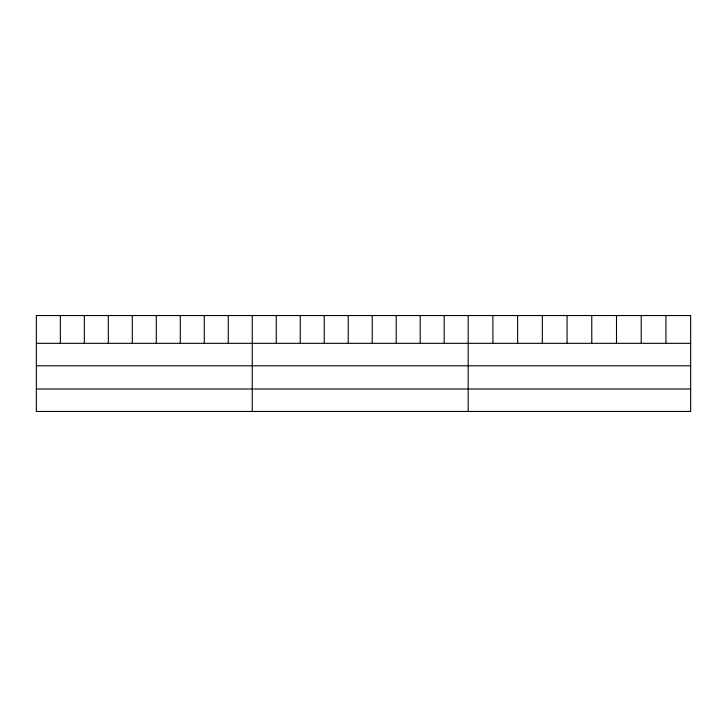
<?xml version="1.0" encoding="UTF-8"?>
<svg xmlns="http://www.w3.org/2000/svg" width="727" height="727" viewBox="0 0 727 727"><rect width="100%" height="100%" fill="white"/><g stroke="black" fill="none" stroke-linecap="round" stroke-linejoin="round"><path stroke-width="1.09" d="M690.65 365.808L690.65 315.536L36.35 315.536L36.35 411.464L690.65 411.464L690.65 365.808L36.35 365.808M36.35 343.326L690.65 343.326M36.35 388.981L690.65 388.981M665.932 315.536L665.932 343.326M641.214 315.536L641.214 343.326M616.496 315.536L616.496 343.326M591.778 315.536L591.778 343.326M567.06 315.536L567.06 343.326M542.342 315.536L542.342 343.326M517.624 315.536L517.624 343.326M492.906 315.536L492.906 343.326M468.188 315.536L468.188 411.464M444.197 315.536L444.197 343.326M420.206 315.536L420.206 343.326M396.215 315.536L396.215 343.326M372.224 315.536L372.224 343.326M348.233 315.536L348.233 343.326M324.242 315.536L324.242 343.326M300.251 315.536L300.251 343.326M276.26 315.536L276.26 343.326M252.269 315.536L252.269 411.464M228.278 315.536L228.278 343.326M204.287 315.536L204.287 343.326M180.296 315.536L180.296 343.326M156.305 315.536L156.305 343.326M132.314 315.536L132.314 343.326M108.323 315.536L108.323 343.326M84.332 315.536L84.332 343.326M60.341 315.536L60.341 343.326"/></g></svg>
